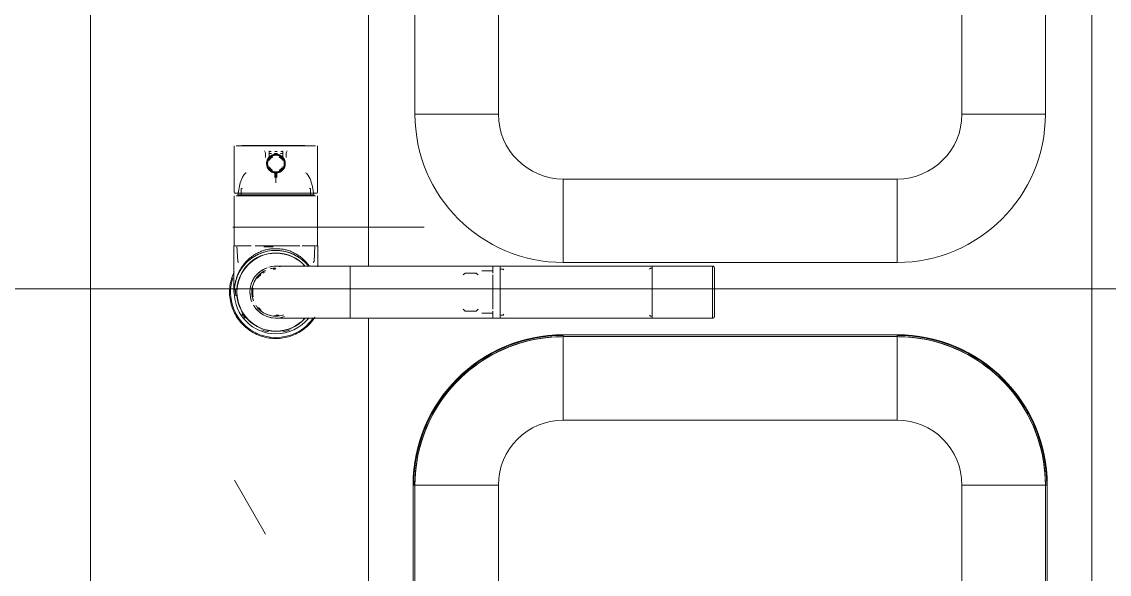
# Model space of a CAD drawing. Header units: millimetres. Extents: x -11245 to 24889, y -43080 to -3800.
# Drawn here: x -7092 to -6505, y -15377 to -15079 of the extents above; entities that cross this region are included whole.
import ezdxf

# ---------------------------------------------------------------- set-up
doc = ezdxf.new("R2010")
doc.units = ezdxf.units.MM
doc.linetypes.add('Projeção', pattern=[3.96875, 2.38125, -1.5875])
for name, color, linetype, lineweight in [('A-ANNO-NOTE', 131, 'Continuous', 9), ('A-GLAZ', 151, 'Continuous', 9), ('G-IMPT', 8, 'Continuous', 9), ('I-FURN', 30, 'Continuous', 9)]:
    doc.layers.add(name, color=color, linetype=linetype, lineweight=lineweight)

# ---------------------------------------------------------------- blocks, each defined once
blk = doc.blocks.new('CRT_JAN_Correr_Vidro e Madeira_4 Folhas - 220x90 cm p 120-4292420-PONTOS HIDRÁULICOS TÉRREO')
at = {"layer": 'A-GLAZ'}
blk.add_line((-1112.19, -100), (1095.81, -100), dxfattribs=at)
blk = doc.blocks.new('CRT_ANO_Id pontos hidráulicos - CRT_ANO_Id pontos hidráulicos-4987357-PONTOS HIDRÁULICOS TÉRREO')
at = {"layer": 'A-ANNO-NOTE'}
blk.add_line((0, 0), (5, 0), dxfattribs=at)
at = {"layer": 'A-ANNO-NOTE', "linetype": 'Projeção'}
blk.add_line((0, 0), (-5, 0), dxfattribs=at)
blk = doc.blocks.new('CRT_ANO_Id pontos hidráulicos - CRT_ANO_Id pontos hidráulicos-4987378-PONTOS HIDRÁULICOS TÉRREO')
at = {"layer": 'A-ANNO-NOTE', "linetype": 'Projeção'}
blk.add_line((0, 0), (-5, 0), dxfattribs=at)

msp = doc.modelspace()

# ---------------------------------------------------------------- hatches: boundary and pattern name
at = {"layer": 'I-FURN'}
h = msp.add_hatch(dxfattribs=at)
h.set_pattern_fill('FP_1', color=256, style=0, pattern_type=2)
h.set_pattern_definition([(0, (0, 0), (812.8, 203.2), [33.528, -576.072, 33.528, -576.072, -3251.2]), (0, (0, 0), (812.8, 203.2), [-1219.2, 33.528, -1185.672, 33.528, -576.072, -1422.4]), (0, (0, 0), (812.8, 203.2), [-3048, 33.528, -372.872, 33.528, -982.472]), (120, (304.8, 101.6), (-582.3764, 602.3054), [33.528, -576.072, 33.528, -576.072, -3251.2]), (120, (304.8, 101.6), (-582.3764, 602.3054), [-1219.2, 33.528, -1185.672, 33.528, -576.072, -1422.4]), (120, (304.8, 101.6), (-582.3764, 602.3054), [-3048, 33.528, -372.872, 33.528, -982.472]), (240, (406.4, 508), (-230.4236, -805.5054), [33.528, -576.072, 33.528, -576.072, -3251.2]), (240, (406.4, 508), (-230.4236, -805.5054), [-1219.2, 33.528, -1185.672, 33.528, -576.072, -1422.4]), (240, (406.4, 508), (-230.4236, -805.5054), [-3048, 33.528, -372.872, 33.528, -982.472])])
h.paths.add_polyline_path([(-5064.62, -16569.65), (-5064.62, -15979.65), (-6464.62, -15979.65), (-6464.62, -14479.65), (-3564.62, -14479.65), (-3564.62, -13779.65), (-7054.62, -13780.35), (-7054.62, -16569.65), (-5087.95, -16569.65)])
h.paths.add_polyline_path([(-6685.78, -15674.65), (-6854.62, -15674.65), (-6867.56, -15672.95), (-6879.62, -15667.95), (-6889.98, -15660.01), (-6897.92, -15649.65), (-6902.92, -15637.59), (-6904.62, -15624.65), (-6904.62, -15238.64), (-6938.73, -15239.18), (-6942.28, -15243.14), (-6956.03, -15246.69), (-6968.76, -15241.59), (-6976.02, -15230.09), (-6977.18, -15217.7), (-6976.42, -15199.65), (-6976.02, -15199.65), (-6976.02, -15172.65), (-6933.22, -15172.65), (-6932.06, -15210.91), (-6931.81, -15211), (-6904.62, -15210.65), (-6904.62, -14834.65), (-6902.92, -14821.71), (-6897.92, -14809.65), (-6889.98, -14799.3), (-6879.62, -14791.35), (-6865.94, -14786.14), (-6854.62, -14784.65), (-6564.62, -14784.65), (-6551.68, -14786.35), (-6539.62, -14791.35), (-6529.26, -14799.3), (-6521.32, -14809.65), (-6516.32, -14821.71), (-6514.62, -14841.91), (-6514.62, -15624.65), (-6516.32, -15637.59), (-6521.32, -15649.65), (-6529.26, -15660.01), (-6539.62, -15667.95), (-6551.68, -15672.95), (-6564.62, -15674.65), (-6595.69, -15674.65)])
h.paths.add_polyline_path([(-6964.47, -15217.16), (-6963.54, -15215.89), (-6964.44, -15217.08)])
h.paths.add_polyline_path([(-6945.42, -15172.19), (-6976.35, -15171.35), (-6977.12, -15170.8), (-6976.02, -15145.85), (-6933.2, -15146.35), (-6933.22, -15171.35), (-6945.19, -15172.19)])
h.paths.add_polyline_path([(-6954.62, -15162.72), (-6953.75, -15161.56), (-6954.62, -15162.26)])
h.paths.add_polyline_path([(-6960.76, -15148.73), (-6960.67, -15147.85), (-6960.9, -15147.85)])
h.paths.add_polyline_path([(-6954.62, -15146.96), (-6954.98, -15145.85), (-6956.03, -15146.02)])
h.paths.add_polyline_path([(-6958.31, -15148.12), (-6957.48, -15147.85), (-6958.27, -15147.85)])
h.paths.add_polyline_path([(-6953.2, -15147.85), (-6952.75, -15147.85), (-6952.97, -15145.85)])
h.paths.add_polyline_path([(-4613.86, -14389.65), (-5445.22, -14389.65), (-5445.22, -13879.65), (-4584.02, -13879.65), (-4584.02, -14389.65), (-4599.02, -14389.65)])

# ---------------------------------------------------------------- linework, layer by layer
at = {"layer": 'G-IMPT'}
for p, q in [((-6879.62, -15128.65), (-6879.62, -14888.65)), ((-6834.62, -14888.65), (-6834.62, -15128.65)), ((-6584.62, -15128.65), (-6584.62, -14888.65)), ((-6539.62, -14888.65), (-6539.62, -15128.65)), ((-6834.62, -15128.65), (-6879.37, -15128.65)), ((-6584.62, -15128.65), (-6539.87, -15128.65)), ((-6977.12, -15145.85), (-6977.12, -15170.78)), ((-6954.62, -15145.85), (-6976.02, -15145.85)), ((-6972.97, -15145.85), (-6972.97, -15145.65)), ((-6972.97, -15145.85), (-6972.97, -15145.65)), ((-6971.49, -15145.85), (-6971.49, -15145.65)), ((-6940.46, -15145.65), (-6971.49, -15145.65)), ((-6958.44, -15148.85), (-6957.25, -15148.85)), ((-6958.33, -15148.44), (-6958.33, -15149.85)), ((-6956.03, -15145.85), (-6952.97, -15145.85)), ((-6955.23, -15148.85), (-6954.01, -15148.85)), ((-6933.22, -15145.85), (-6954.62, -15145.85)), ((-6951.99, -15148.85), (-6950.8, -15148.85)), ((-6950.91, -15149.85), (-6950.91, -15148.44)), ((-6940.46, -15145.65), (-6940.46, -15145.85)), ((-6938.97, -15145.85), (-6938.97, -15145.65)), ((-6938.97, -15145.85), (-6938.97, -15145.65)), ((-6932.12, -15170.78), (-6932.12, -15145.85)), ((-6960.22, -15149.84), (-6960.22, -15152.04)), ((-6959.22, -15154.9), (-6959.22, -15152.97)), ((-6958.33, -15149.85), (-6958.3, -15152.84)), ((-6958.33, -15149.85), (-6957.03, -15149.85)), ((-6955.56, -15149.85), (-6953.68, -15149.85)), ((-6952.21, -15149.85), (-6950.91, -15149.85)), ((-6950.94, -15152.84), (-6950.91, -15149.85)), ((-6950.02, -15154.9), (-6950.02, -15152.97)), ((-6949.02, -15152.04), (-6949.02, -15149.84)), ((-6959.22, -15157.4), (-6959.22, -15155.66)), ((-6957.71, -15159.56), (-6957.02, -15158.57)), ((-6956.95, -15158.42), (-6957.02, -15158.57)), ((-6954.2, -15159.98), (-6952.44, -15159.98)), ((-6950.02, -15157.4), (-6950.02, -15155.66)), ((-6954.9, -15162.81), (-6954.62, -15162.81)), ((-6954.62, -15162.81), (-6954.34, -15162.81)), ((-6799.62, -15163.65), (-6619.62, -15163.65)), ((-6799.62, -15163.65), (-6799.62, -15208.4)), ((-6619.62, -15163.65), (-6619.62, -15208.4)), ((-6977.12, -15172.65), (-6977.12, -15199.65)), ((-6976.35, -15171.35), (-6954.62, -15171.35)), ((-6954.62, -15172.65), (-6976.02, -15172.65)), ((-6974.59, -15171.35), (-6971.38, -15171.35)), ((-6972.62, -15168.65), (-6973.32, -15168.69)), ((-6973.32, -15168.69), (-6973.32, -15172.19)), ((-6967.84, -15172.19), (-6954.62, -15172.19)), ((-6965.31, -15171.35), (-6957.77, -15171.35)), ((-6954.62, -15172.19), (-6959.29, -15172.19)), ((-6954.62, -15171.35), (-6932.89, -15171.35)), ((-6954.62, -15172.19), (-6941.4, -15172.19)), ((-6949.95, -15172.19), (-6954.62, -15172.19)), ((-6933.22, -15172.65), (-6954.62, -15172.65)), ((-6951.47, -15171.35), (-6943.93, -15171.35)), ((-6940.17, -15171.35), (-6934.65, -15171.35)), ((-6935.92, -15168.69), (-6936.6, -15168.65)), ((-6935.92, -15172.19), (-6935.92, -15168.69)), ((-6932.12, -15199.65), (-6932.12, -15172.65)), ((-6977.22, -15199.65), (-6977.22, -15224.65)), ((-6976.16, -15199.65), (-6977.22, -15199.65)), ((-6975.62, -15199.65), (-6975.24, -15208.15)), ((-6962.55, -15199.65), (-6954.62, -15199.65)), ((-6954.62, -15199.65), (-6946.67, -15199.65)), ((-6943.13, -15199.65), (-6941.78, -15199.65)), ((-6934, -15208.15), (-6933.62, -15199.65)), ((-6932.02, -15199.65), (-6933.07, -15199.65)), ((-6932.02, -15211), (-6932.02, -15199.65)), ((-6975.24, -15208.15), (-6974.72, -15208.65)), ((-6970.51, -15208.65), (-6971.08, -15208.65)), ((-6971.08, -15208.65), (-6970.51, -15208.65)), ((-6938.73, -15208.65), (-6938.16, -15208.65)), ((-6938.16, -15208.65), (-6938.73, -15208.65)), ((-6934.52, -15208.65), (-6934, -15208.15)), ((-6837.62, -15210.65), (-6914.62, -15210.65)), ((-6914.62, -15224.65), (-6914.62, -15210.65)), ((-6837.62, -15213.25), (-6843.62, -15213.25)), ((-6833.62, -15210.65), (-6837.62, -15210.65)), ((-6837.62, -15214.39), (-6837.62, -15210.65)), ((-6751.62, -15210.65), (-6833.62, -15210.65)), ((-6833.62, -15210.65), (-6833.62, -15238.65)), ((-6833.62, -15238.65), (-6833.62, -15210.65)), ((-6832.12, -15212.2), (-6833.62, -15212.2)), ((-6831.62, -15212.7), (-6832.12, -15212.2)), ((-6619.62, -15208.65), (-6799.62, -15208.65)), ((-6752.62, -15211.7), (-6753.12, -15212.2)), ((-6751.62, -15211.7), (-6752.62, -15211.7)), ((-6719.12, -15210.65), (-6751.62, -15210.65)), ((-6751.62, -15210.65), (-6751.62, -15224.65)), ((-6751.62, -15238.65), (-6751.62, -15210.65)), ((-6719.12, -15224.61), (-6719.12, -15210.65)), ((-6977.22, -15218.4), (-6977.22, -15224.11)), ((-6964.23, -15216.27), (-6962.97, -15215.01)), ((-6852.62, -15214.4), (-6853.62, -15215.4)), ((-6846.62, -15214.4), (-6852.62, -15214.4)), ((-6845.62, -15215.4), (-6846.62, -15214.4)), ((-6837.62, -15224.65), (-6837.62, -15215.4)), ((-6914.62, -15238.65), (-6914.62, -15224.65)), ((-6837.62, -15224.06), (-6837.62, -15224.65)), ((-6837.62, -15233.91), (-6837.62, -15224.65)), ((-6751.62, -15224.65), (-6751.62, -15238.65)), ((-6719.12, -15224.61), (-6719.12, -15234.51)), ((-6718.12, -15224.73), (-6718.12, -15224.58)), ((-6718.12, -15224.58), (-6718.12, -15224.73)), ((-6962.84, -15234.39), (-6964.11, -15233.17)), ((-6953.67, -15237.37), (-6955.57, -15237.37)), ((-6853.62, -15233.9), (-6852.62, -15234.9)), ((-6852.62, -15234.9), (-6846.62, -15234.9)), ((-6846.62, -15234.9), (-6845.62, -15233.9)), ((-6843.62, -15236.05), (-6837.62, -15236.05)), ((-6837.62, -15238.65), (-6837.62, -15234.91)), ((-6833.62, -15237.1), (-6832.12, -15237.1)), ((-6832.12, -15237.1), (-6831.62, -15236.6)), ((-6753.12, -15237.1), (-6752.62, -15237.6)), ((-6719.12, -15234.57), (-6719.12, -15238.65)), ((-6914.62, -15238.65), (-6837.62, -15238.65)), ((-6837.62, -15238.65), (-6833.62, -15238.65)), ((-6833.62, -15238.65), (-6751.62, -15238.65)), ((-6752.62, -15237.6), (-6751.62, -15237.6)), ((-6751.62, -15238.65), (-6719.12, -15238.65)), ((-6799.62, -15248.65), (-6799.62, -15247.65)), ((-6619.62, -15247.65), (-6799.62, -15247.65)), ((-6799.62, -15248.65), (-6619.62, -15248.65)), ((-6799.62, -15248.65), (-6619.62, -15248.65)), ((-6799.62, -15293.65), (-6799.62, -15248.65)), ((-6619.62, -15247.65), (-6619.62, -15248.65)), ((-6619.62, -15248.65), (-6619.62, -15293.65)), ((-6619.62, -15293.65), (-6799.62, -15293.65)), ((-6879.62, -15328.65), (-6880.62, -15328.65)), ((-6880.62, -15328.65), (-6880.62, -15568.65)), ((-6879.62, -15568.65), (-6879.62, -15328.65)), ((-6879.62, -15568.65), (-6879.62, -15328.65)), ((-6879.62, -15328.65), (-6834.62, -15328.65)), ((-6834.62, -15328.65), (-6834.62, -15568.65)), ((-6584.62, -15568.65), (-6584.62, -15328.65)), ((-6584.62, -15328.65), (-6539.62, -15328.65)), ((-6539.62, -15328.65), (-6539.62, -15568.65)), ((-6539.62, -15328.65), (-6538.62, -15328.65)), ((-6539.62, -15328.65), (-6539.62, -15568.65)), ((-6538.62, -15568.65), (-6538.62, -15328.65))]:
    msp.add_line(p, q, dxfattribs=at)
at = {"layer": 'G-IMPT', "flags": 128}
for points in [[(-6954.56, -15150.35), (-6954.76, -15150.35), (-6954.96, -15150.36), (-6955.16, -15150.38), (-6955.36, -15150.41), (-6955.55, -15150.44), (-6955.75, -15150.48), (-6955.94, -15150.53), (-6956.14, -15150.59), (-6956.33, -15150.65), (-6956.51, -15150.72), (-6956.7, -15150.8), (-6956.88, -15150.89), (-6957.05, -15150.98), (-6957.23, -15151.08), (-6957.39, -15151.19), (-6957.56, -15151.3), (-6957.72, -15151.43), (-6957.87, -15151.55), (-6958.02, -15151.69), (-6958.16, -15151.82), (-6958.3, -15151.97), (-6958.44, -15152.12), (-6958.56, -15152.27), (-6958.68, -15152.43), (-6958.79, -15152.6), (-6958.9, -15152.77), (-6959, -15152.94), (-6959.09, -15153.12), (-6959.18, -15153.3), (-6959.26, -15153.48), (-6959.33, -15153.67), (-6959.39, -15153.86), (-6959.45, -15154.05), (-6959.5, -15154.25), (-6959.54, -15154.44), (-6959.57, -15154.64), (-6959.59, -15154.84), (-6959.61, -15155.04), (-6959.62, -15155.24), (-6959.62, -15155.44), (-6959.61, -15155.64), (-6959.6, -15155.84), (-6959.57, -15156.03), (-6959.54, -15156.23), (-6959.5, -15156.43), (-6959.46, -15156.62), (-6959.4, -15156.82), (-6959.34, -15157.01), (-6959.27, -15157.19), (-6959.19, -15157.38), (-6959.11, -15157.56), (-6959.01, -15157.74), (-6958.92, -15157.91), (-6958.81, -15158.08), (-6958.7, -15158.24), (-6958.58, -15158.41), (-6958.45, -15158.56), (-6958.32, -15158.71), (-6958.18, -15158.86), (-6958.04, -15159), (-6957.89, -15159.13), (-6957.74, -15159.26), (-6957.58, -15159.38), (-6957.42, -15159.5), (-6957.25, -15159.6), (-6957.08, -15159.71), (-6956.9, -15159.8), (-6956.72, -15159.89), (-6956.54, -15159.97), (-6956.35, -15160.04), (-6956.16, -15160.11), (-6955.97, -15160.16), (-6955.78, -15160.22), (-6955.58, -15160.26), (-6955.38, -15160.29), (-6955.19, -15160.32), (-6954.99, -15160.34), (-6954.79, -15160.35), (-6954.74, -15160.35)], [(-6954.68, -15160.35), (-6954.48, -15160.35), (-6954.28, -15160.34), (-6954.08, -15160.32), (-6953.88, -15160.3), (-6953.69, -15160.26), (-6953.49, -15160.22), (-6953.3, -15160.17), (-6953.1, -15160.12), (-6952.91, -15160.05), (-6952.73, -15159.98), (-6952.54, -15159.9), (-6952.36, -15159.81), (-6952.19, -15159.72), (-6952.01, -15159.62), (-6951.85, -15159.51), (-6951.68, -15159.4), (-6951.52, -15159.28), (-6951.37, -15159.15), (-6951.22, -15159.02), (-6951.08, -15158.88), (-6950.94, -15158.73), (-6950.8, -15158.58), (-6950.68, -15158.43), (-6950.56, -15158.27), (-6950.45, -15158.1), (-6950.34, -15157.93), (-6950.24, -15157.76), (-6950.15, -15157.58), (-6950.06, -15157.4), (-6949.98, -15157.22), (-6949.91, -15157.03), (-6949.85, -15156.84), (-6949.79, -15156.65), (-6949.74, -15156.46), (-6949.7, -15156.26), (-6949.67, -15156.06), (-6949.65, -15155.86), (-6949.63, -15155.66), (-6949.62, -15155.46), (-6949.62, -15155.26), (-6949.63, -15155.06), (-6949.64, -15154.87), (-6949.67, -15154.67), (-6949.7, -15154.47), (-6949.74, -15154.27), (-6949.78, -15154.08), (-6949.84, -15153.89), (-6949.9, -15153.7), (-6949.97, -15153.51), (-6950.05, -15153.32), (-6950.13, -15153.14), (-6950.23, -15152.97), (-6950.32, -15152.79), (-6950.43, -15152.62), (-6950.54, -15152.46), (-6950.66, -15152.3), (-6950.79, -15152.14), (-6950.92, -15151.99), (-6951.06, -15151.84), (-6951.2, -15151.7), (-6951.35, -15151.57), (-6951.5, -15151.44), (-6951.66, -15151.32), (-6951.82, -15151.21), (-6951.99, -15151.1), (-6952.16, -15151), (-6952.34, -15150.9), (-6952.52, -15150.81), (-6952.7, -15150.73), (-6952.89, -15150.66), (-6953.08, -15150.59), (-6953.27, -15150.54), (-6953.46, -15150.49), (-6953.66, -15150.44), (-6953.86, -15150.41), (-6954.05, -15150.38), (-6954.25, -15150.36), (-6954.45, -15150.35), (-6954.5, -15150.35)], [(-6975.07, -15172.1), (-6973.84, -15165.66), (-6972.62, -15162.63), (-6971.75, -15161.27), (-6971.22, -15160.66), (-6970.91, -15160.41), (-6970.62, -15160.25)], [(-6954.12, -15160.86), (-6954.62, -15160.86), (-6955.12, -15160.86)], [(-6938.62, -15160.25), (-6938.26, -15160.46), (-6937.92, -15160.76), (-6937.2, -15161.68), (-6936.21, -15163.47), (-6934.85, -15167.77), (-6934.17, -15172.1)], [(-6974.57, -15172.65), (-6974.59, -15172.65), (-6974.61, -15172.65), (-6974.63, -15172.65), (-6974.65, -15172.64), (-6974.67, -15172.64), (-6974.69, -15172.64), (-6974.71, -15172.63), (-6974.73, -15172.63), (-6974.75, -15172.62), (-6974.77, -15172.61), (-6974.78, -15172.6), (-6974.8, -15172.59), (-6974.82, -15172.58), (-6974.84, -15172.57), (-6974.85, -15172.56), (-6974.87, -15172.55), (-6974.89, -15172.54), (-6974.9, -15172.53), (-6974.92, -15172.51), (-6974.93, -15172.5), (-6974.94, -15172.48), (-6974.96, -15172.47), (-6974.97, -15172.45), (-6974.98, -15172.44), (-6974.99, -15172.42), (-6975, -15172.4), (-6975.01, -15172.39), (-6975.02, -15172.37), (-6975.03, -15172.35), (-6975.04, -15172.33), (-6975.04, -15172.31), (-6975.05, -15172.29), (-6975.06, -15172.27), (-6975.06, -15172.26), (-6975.06, -15172.24), (-6975.07, -15172.22), (-6975.07, -15172.2), (-6975.07, -15172.18), (-6975.07, -15172.16), (-6975.07, -15172.14), (-6975.07, -15172.12), (-6975.07, -15172.1)], [(-6973.95, -15172.65), (-6974.13, -15172.65), (-6974.28, -15172.65), (-6974.4, -15172.65), (-6974.49, -15172.65), (-6974.55, -15172.65), (-6974.57, -15172.65)], [(-6974.57, -15172.65), (-6974.56, -15172.65), (-6974.51, -15172.65), (-6974.43, -15172.65), (-6974.32, -15172.65), (-6974.17, -15172.65), (-6974, -15172.65), (-6973.79, -15172.65), (-6973.56, -15172.65), (-6973.29, -15172.65), (-6973, -15172.65), (-6972.67, -15172.65), (-6972.32, -15172.65), (-6971.93, -15172.65), (-6971.52, -15172.65), (-6971.09, -15172.65), (-6970.62, -15172.65), (-6970.13, -15172.65), (-6969.62, -15172.65), (-6969.08, -15172.65), (-6968.52, -15172.65), (-6967.94, -15172.65), (-6967.33, -15172.65), (-6966.71, -15172.65), (-6966.06, -15172.65), (-6965.4, -15172.65), (-6964.72, -15172.65), (-6964.02, -15172.65), (-6963.31, -15172.65), (-6962.59, -15172.65), (-6961.85, -15172.65), (-6961.1, -15172.65), (-6960.34, -15172.65), (-6959.57, -15172.65), (-6958.79, -15172.65), (-6958.01, -15172.65), (-6957.22, -15172.65), (-6956.43, -15172.65), (-6955.63, -15172.65), (-6954.84, -15172.65), (-6954.62, -15172.65)], [(-6954.62, -15172.65), (-6953.82, -15172.65), (-6953.03, -15172.65), (-6952.23, -15172.65), (-6951.44, -15172.65), (-6950.66, -15172.65), (-6949.88, -15172.65), (-6949.11, -15172.65), (-6948.34, -15172.65), (-6947.59, -15172.65), (-6946.85, -15172.65), (-6946.12, -15172.65), (-6945.41, -15172.65), (-6944.71, -15172.65), (-6944.02, -15172.65), (-6943.35, -15172.65), (-6942.7, -15172.65), (-6942.07, -15172.65), (-6941.46, -15172.65), (-6940.87, -15172.65), (-6940.31, -15172.65), (-6939.76, -15172.65), (-6939.24, -15172.65), (-6938.75, -15172.65), (-6938.28, -15172.65), (-6937.83, -15172.65), (-6937.41, -15172.65), (-6937.02, -15172.65), (-6936.66, -15172.65), (-6936.33, -15172.65), (-6936.02, -15172.65), (-6935.75, -15172.65), (-6935.51, -15172.65), (-6935.29, -15172.65), (-6935.11, -15172.65), (-6934.96, -15172.65), (-6934.84, -15172.65), (-6934.75, -15172.65), (-6934.69, -15172.65), (-6934.67, -15172.65)], [(-6934.67, -15172.65), (-6934.68, -15172.65), (-6934.73, -15172.65), (-6934.81, -15172.65), (-6934.92, -15172.65), (-6935.07, -15172.65), (-6935.24, -15172.65)], [(-6934.17, -15172.1), (-6934.17, -15172.12), (-6934.17, -15172.14), (-6934.17, -15172.16), (-6934.17, -15172.18), (-6934.17, -15172.2), (-6934.17, -15172.22), (-6934.18, -15172.24), (-6934.18, -15172.26), (-6934.19, -15172.28), (-6934.19, -15172.3), (-6934.2, -15172.32), (-6934.21, -15172.34), (-6934.21, -15172.36), (-6934.22, -15172.38), (-6934.23, -15172.39), (-6934.24, -15172.41), (-6934.25, -15172.43), (-6934.26, -15172.44), (-6934.28, -15172.46), (-6934.29, -15172.48), (-6934.3, -15172.49), (-6934.32, -15172.5), (-6934.33, -15172.52), (-6934.34, -15172.53), (-6934.36, -15172.54), (-6934.38, -15172.56), (-6934.39, -15172.57), (-6934.41, -15172.58), (-6934.43, -15172.59), (-6934.44, -15172.6), (-6934.46, -15172.61), (-6934.48, -15172.61), (-6934.5, -15172.62), (-6934.52, -15172.63), (-6934.54, -15172.63), (-6934.56, -15172.64), (-6934.58, -15172.64), (-6934.6, -15172.65), (-6934.62, -15172.65), (-6934.64, -15172.65), (-6934.66, -15172.65), (-6934.67, -15172.65)], [(-6977.22, -15199.65), (-6977.22, -15205.9), (-6977.22, -15212.15), (-6977.22, -15218.14)], [(-6968.03, -15199.65), (-6971.92, -15199.65), (-6975.86, -15199.65)], [(-6956.03, -15199.65), (-6958.53, -15199.65), (-6965.88, -15199.65)], [(-6943.34, -15199.65), (-6950.7, -15199.65), (-6953.27, -15199.65)], [(-6933.39, -15199.65), (-6937.31, -15199.65), (-6940.43, -15199.65)], [(-6932.02, -15211), (-6932.02, -15205.9), (-6932.02, -15199.65)], [(-6977.1, -15213.71), (-6977.52, -15214.62), (-6977.9, -15215.54), (-6978.25, -15216.48), (-6978.55, -15217.43), (-6978.82, -15218.39), (-6979.06, -15219.37), (-6979.25, -15220.35), (-6979.4, -15221.34), (-6979.51, -15222.33), (-6979.58, -15223.33), (-6979.62, -15224.33), (-6979.61, -15225.33), (-6979.56, -15226.33), (-6979.48, -15227.32), (-6979.35, -15228.31), (-6979.18, -15229.3), (-6978.98, -15230.28), (-6978.73, -15231.25), (-6978.45, -15232.21), (-6978.13, -15233.15), (-6977.77, -15234.09), (-6977.38, -15235), (-6976.94, -15235.91), (-6976.47, -15236.79), (-6975.97, -15237.65), (-6975.43, -15238.5), (-6974.86, -15239.32), (-6974.26, -15240.12), (-6973.63, -15240.89), (-6972.96, -15241.64), (-6972.27, -15242.36), (-6971.55, -15243.05), (-6970.8, -15243.71), (-6970.02, -15244.34), (-6969.22, -15244.94), (-6968.4, -15245.51), (-6967.55, -15246.04), (-6966.69, -15246.54), (-6965.8, -15247.01), (-6964.9, -15247.44), (-6963.98, -15247.83), (-6963.05, -15248.19), (-6962.1, -15248.51), (-6961.14, -15248.79), (-6960.17, -15249.03), (-6959.19, -15249.23), (-6958.2, -15249.39), (-6957.21, -15249.52), (-6956.21, -15249.6), (-6955.21, -15249.64), (-6954.73, -15249.65)], [(-6914.62, -15210.65), (-6916.22, -15210.65), (-6917.82, -15210.65), (-6919.41, -15210.65), (-6920.99, -15210.65), (-6922.57, -15210.65), (-6924.13, -15210.65), (-6925.67, -15210.65), (-6927.2, -15210.65), (-6928.71, -15210.65), (-6930.2, -15210.65), (-6931.66, -15210.65), (-6933.09, -15210.65), (-6934.5, -15210.65), (-6935.87, -15210.65), (-6937.21, -15210.65), (-6938.51, -15210.65), (-6939.77, -15210.65), (-6941, -15210.65), (-6942.18, -15210.65), (-6943.31, -15210.65), (-6944.41, -15210.65), (-6945.45, -15210.65), (-6946.44, -15210.65), (-6947.39, -15210.65), (-6948.28, -15210.65), (-6949.12, -15210.65), (-6949.9, -15210.65), (-6950.62, -15210.65), (-6951.29, -15210.65), (-6951.9, -15210.65), (-6952.45, -15210.65), (-6952.94, -15210.65), (-6953.37, -15210.65), (-6953.73, -15210.65), (-6954.04, -15210.65), (-6954.28, -15210.65), (-6954.46, -15210.65), (-6954.57, -15210.65), (-6954.62, -15210.65), (-6954.62, -15210.65)], [(-6719.12, -15210.65), (-6719.08, -15210.65), (-6719.04, -15210.65), (-6719, -15210.66), (-6718.96, -15210.66), (-6718.92, -15210.67), (-6718.88, -15210.68), (-6718.84, -15210.69), (-6718.81, -15210.7), (-6718.77, -15210.71), (-6718.73, -15210.73), (-6718.69, -15210.75), (-6718.66, -15210.76), (-6718.62, -15210.78), (-6718.59, -15210.8), (-6718.56, -15210.83), (-6718.52, -15210.85), (-6718.49, -15210.87), (-6718.46, -15210.9), (-6718.43, -15210.93), (-6718.4, -15210.95), (-6718.38, -15210.98), (-6718.35, -15211.01), (-6718.32, -15211.04), (-6718.3, -15211.08), (-6718.28, -15211.11), (-6718.26, -15211.14), (-6718.24, -15211.18), (-6718.22, -15211.22), (-6718.2, -15211.25), (-6718.19, -15211.29), (-6718.17, -15211.33), (-6718.16, -15211.36), (-6718.15, -15211.4), (-6718.14, -15211.44), (-6718.13, -15211.48), (-6718.13, -15211.52), (-6718.12, -15211.56), (-6718.12, -15211.6), (-6718.12, -15211.64), (-6718.12, -15211.65)], [(-6718.12, -15224.58), (-6718.12, -15224.06), (-6718.12, -15223.54), (-6718.12, -15223.02), (-6718.12, -15222.51), (-6718.12, -15221.99), (-6718.12, -15221.49), (-6718.12, -15220.99), (-6718.12, -15220.49), (-6718.12, -15220), (-6718.12, -15219.52), (-6718.12, -15219.05), (-6718.12, -15218.58), (-6718.12, -15218.13), (-6718.12, -15217.68), (-6718.12, -15217.25), (-6718.12, -15216.83), (-6718.12, -15216.42), (-6718.12, -15216.02), (-6718.12, -15215.64), (-6718.12, -15215.27), (-6718.12, -15214.92), (-6718.12, -15214.58), (-6718.12, -15214.26), (-6718.12, -15213.96), (-6718.12, -15213.67), (-6718.12, -15213.4), (-6718.12, -15213.15), (-6718.12, -15212.92), (-6718.12, -15212.7), (-6718.12, -15212.51), (-6718.12, -15212.33), (-6718.12, -15212.18), (-6718.12, -15212.04), (-6718.12, -15211.92), (-6718.12, -15211.83), (-6718.12, -15211.75), (-6718.12, -15211.7), (-6718.12, -15211.66), (-6718.12, -15211.65)], [(-6718.12, -15211.65), (-6718.12, -15211.66), (-6718.12, -15211.69), (-6718.12, -15211.74), (-6718.12, -15211.82), (-6718.12, -15211.91), (-6718.12, -15212.02), (-6718.12, -15212.16), (-6718.12, -15212.31), (-6718.12, -15212.48), (-6718.12, -15212.68), (-6718.12, -15212.89), (-6718.12, -15213.12), (-6718.12, -15213.37), (-6718.12, -15213.64), (-6718.12, -15213.92), (-6718.12, -15214.22), (-6718.12, -15214.54), (-6718.12, -15214.88), (-6718.12, -15215.23), (-6718.12, -15215.59), (-6718.12, -15215.97), (-6718.12, -15216.37), (-6718.12, -15216.78), (-6718.12, -15217.2), (-6718.12, -15217.63), (-6718.12, -15218.07), (-6718.12, -15218.52), (-6718.12, -15218.99), (-6718.12, -15219.46), (-6718.12, -15219.94), (-6718.12, -15220.43), (-6718.12, -15220.92), (-6718.12, -15221.42), (-6718.12, -15221.93), (-6718.12, -15222.44), (-6718.12, -15222.96), (-6718.12, -15223.47), (-6718.12, -15223.99), (-6718.12, -15224.51), (-6718.12, -15224.73)], [(-6718.12, -15237.65), (-6718.12, -15237.64), (-6718.12, -15237.61), (-6718.12, -15237.56), (-6718.12, -15237.48), (-6718.12, -15237.39), (-6718.12, -15237.28), (-6718.12, -15237.14), (-6718.12, -15236.99), (-6718.12, -15236.82), (-6718.12, -15236.62), (-6718.12, -15236.41), (-6718.12, -15236.18), (-6718.12, -15235.93), (-6718.12, -15235.67), (-6718.12, -15235.38), (-6718.12, -15235.08), (-6718.12, -15234.76), (-6718.12, -15234.42), (-6718.12, -15234.07), (-6718.12, -15233.71), (-6718.12, -15233.33), (-6718.12, -15232.93), (-6718.12, -15232.53), (-6718.12, -15232.11), (-6718.12, -15231.67), (-6718.12, -15231.23), (-6718.12, -15230.78), (-6718.12, -15230.31), (-6718.12, -15229.84), (-6718.12, -15229.36), (-6718.12, -15228.87), (-6718.12, -15228.38), (-6718.12, -15227.88), (-6718.12, -15227.37), (-6718.12, -15226.86), (-6718.12, -15226.35), (-6718.12, -15225.83), (-6718.12, -15225.31), (-6718.12, -15224.79), (-6718.12, -15224.58)], [(-6718.12, -15224.73), (-6718.12, -15225.25), (-6718.12, -15225.76), (-6718.12, -15226.28), (-6718.12, -15226.8), (-6718.12, -15227.31), (-6718.12, -15227.81), (-6718.12, -15228.32), (-6718.12, -15228.81), (-6718.12, -15229.3), (-6718.12, -15229.78), (-6718.12, -15230.26), (-6718.12, -15230.72), (-6718.12, -15231.18), (-6718.12, -15231.62), (-6718.12, -15232.05), (-6718.12, -15232.47), (-6718.12, -15232.88), (-6718.12, -15233.28), (-6718.12, -15233.66), (-6718.12, -15234.03), (-6718.12, -15234.38), (-6718.12, -15234.72), (-6718.12, -15235.04), (-6718.12, -15235.34), (-6718.12, -15235.63), (-6718.12, -15235.9), (-6718.12, -15236.15), (-6718.12, -15236.38), (-6718.12, -15236.6), (-6718.12, -15236.79), (-6718.12, -15236.97), (-6718.12, -15237.13), (-6718.12, -15237.26), (-6718.12, -15237.38), (-6718.12, -15237.47), (-6718.12, -15237.55), (-6718.12, -15237.6), (-6718.12, -15237.64), (-6718.12, -15237.65)], [(-6954.67, -15249.65), (-6953.67, -15249.63), (-6952.68, -15249.58), (-6951.68, -15249.48), (-6950.69, -15249.34), (-6949.71, -15249.16), (-6948.73, -15248.95), (-6947.76, -15248.69), (-6946.81, -15248.4), (-6945.86, -15248.07), (-6944.93, -15247.7), (-6944.02, -15247.29), (-6943.12, -15246.85), (-6942.25, -15246.37), (-6941.39, -15245.86), (-6940.55, -15245.31), (-6939.73, -15244.74), (-6938.94, -15244.12), (-6938.18, -15243.48), (-6937.44, -15242.81), (-6936.72, -15242.11), (-6936.04, -15241.38), (-6935.39, -15240.62), (-6934.76, -15239.84), (-6934.17, -15239.03), (-6933.61, -15238.2)], [(-6954.62, -15238.65), (-6954.59, -15238.65), (-6954.49, -15238.65), (-6954.33, -15238.65), (-6954.11, -15238.65), (-6953.82, -15238.65), (-6953.47, -15238.65), (-6953.06, -15238.65), (-6952.59, -15238.65), (-6952.06, -15238.65), (-6951.46, -15238.65), (-6950.81, -15238.65), (-6950.1, -15238.65), (-6949.33, -15238.65), (-6948.51, -15238.65), (-6947.63, -15238.65), (-6946.7, -15238.65), (-6945.72, -15238.65), (-6944.69, -15238.65), (-6943.61, -15238.65), (-6942.49, -15238.65), (-6941.32, -15238.65), (-6940.11, -15238.65), (-6938.85, -15238.65), (-6937.56, -15238.65), (-6936.23, -15238.65), (-6934.87, -15238.65), (-6933.47, -15238.65), (-6932.05, -15238.65), (-6930.59, -15238.65), (-6929.11, -15238.65), (-6927.61, -15238.65), (-6926.09, -15238.65), (-6924.55, -15238.65), (-6922.99, -15238.65), (-6921.42, -15238.65), (-6919.84, -15238.65), (-6918.25, -15238.65), (-6916.65, -15238.65), (-6915.05, -15238.65), (-6914.62, -15238.65)], [(-6718.12, -15237.65), (-6718.12, -15237.69), (-6718.12, -15237.73), (-6718.13, -15237.77), (-6718.13, -15237.81), (-6718.14, -15237.85), (-6718.15, -15237.89), (-6718.16, -15237.93), (-6718.17, -15237.97), (-6718.18, -15238), (-6718.2, -15238.04), (-6718.22, -15238.08), (-6718.23, -15238.11), (-6718.25, -15238.15), (-6718.27, -15238.18), (-6718.29, -15238.22), (-6718.32, -15238.25), (-6718.34, -15238.28), (-6718.37, -15238.31), (-6718.4, -15238.34), (-6718.42, -15238.37), (-6718.45, -15238.4), (-6718.48, -15238.42), (-6718.51, -15238.45), (-6718.55, -15238.47), (-6718.58, -15238.49), (-6718.61, -15238.51), (-6718.65, -15238.53), (-6718.68, -15238.55), (-6718.72, -15238.57), (-6718.76, -15238.58), (-6718.8, -15238.6), (-6718.83, -15238.61), (-6718.87, -15238.62), (-6718.91, -15238.63), (-6718.95, -15238.64), (-6718.99, -15238.64), (-6719.03, -15238.65), (-6719.07, -15238.65), (-6719.11, -15238.65), (-6719.12, -15238.65)], [(-6879.62, -15328.65), (-6879.56, -15325.45), (-6879.36, -15322.26), (-6879.04, -15319.07), (-6878.6, -15315.91), (-6878.03, -15312.76), (-6877.33, -15309.63), (-6876.5, -15306.54), (-6875.56, -15303.49), (-6874.49, -15300.47), (-6873.3, -15297.5), (-6872, -15294.58), (-6870.58, -15291.71), (-6869.05, -15288.9), (-6867.4, -15286.16), (-6865.65, -15283.48), (-6863.79, -15280.88), (-6861.83, -15278.35), (-6859.76, -15275.9), (-6857.61, -15273.54), (-6855.36, -15271.26), (-6853.02, -15269.08), (-6850.59, -15266.99), (-6848.09, -15265), (-6845.5, -15263.12), (-6842.84, -15261.33), (-6840.12, -15259.66), (-6837.33, -15258.09), (-6834.47, -15256.64), (-6831.57, -15255.31), (-6828.61, -15254.09), (-6825.6, -15252.99), (-6822.56, -15252.01), (-6819.47, -15251.15), (-6816.36, -15250.42), (-6813.22, -15249.81), (-6810.05, -15249.33), (-6806.87, -15248.98), (-6803.68, -15248.75), (-6800.48, -15248.66), (-6799.62, -15248.65)], [(-6799.62, -15248.65), (-6802.82, -15248.71), (-6806.01, -15248.91), (-6809.2, -15249.23), (-6812.37, -15249.67), (-6815.51, -15250.25), (-6818.64, -15250.94), (-6821.73, -15251.77), (-6824.79, -15252.71), (-6827.8, -15253.78), (-6830.77, -15254.97), (-6833.7, -15256.27), (-6836.56, -15257.69), (-6839.37, -15259.23), (-6842.11, -15260.87), (-6844.79, -15262.62), (-6847.4, -15264.48), (-6849.92, -15266.44), (-6852.37, -15268.51), (-6854.73, -15270.66), (-6857.01, -15272.91), (-6859.19, -15275.25), (-6861.28, -15277.68), (-6863.27, -15280.19), (-6865.16, -15282.77), (-6866.94, -15285.43), (-6868.61, -15288.15), (-6870.18, -15290.94), (-6871.63, -15293.8), (-6872.96, -15296.7), (-6874.18, -15299.66), (-6875.28, -15302.67), (-6876.26, -15305.71), (-6877.12, -15308.8), (-6877.85, -15311.91), (-6878.46, -15315.05), (-6878.94, -15318.22), (-6879.29, -15321.4), (-6879.52, -15324.59), (-6879.62, -15327.79), (-6879.62, -15328.65)], [(-6619.62, -15248.65), (-6616.42, -15248.71), (-6613.23, -15248.91), (-6610.04, -15249.23), (-6606.87, -15249.67), (-6603.73, -15250.25), (-6600.6, -15250.94), (-6597.51, -15251.77), (-6594.45, -15252.71), (-6591.44, -15253.78), (-6588.47, -15254.97), (-6585.54, -15256.27), (-6582.68, -15257.69), (-6579.87, -15259.23), (-6577.13, -15260.87), (-6574.45, -15262.62), (-6571.84, -15264.48), (-6569.32, -15266.44), (-6566.87, -15268.51), (-6564.51, -15270.66), (-6562.23, -15272.91), (-6560.05, -15275.25), (-6557.96, -15277.68), (-6555.97, -15280.19), (-6554.08, -15282.77), (-6552.3, -15285.43), (-6550.63, -15288.15), (-6549.06, -15290.94), (-6547.61, -15293.8), (-6546.28, -15296.7), (-6545.06, -15299.66), (-6543.96, -15302.67), (-6542.98, -15305.71), (-6542.12, -15308.8), (-6541.39, -15311.91), (-6540.78, -15315.05), (-6540.3, -15318.22), (-6539.95, -15321.4), (-6539.72, -15324.59), (-6539.62, -15327.79), (-6539.62, -15328.65)], [(-6539.62, -15328.65), (-6539.68, -15325.45), (-6539.88, -15322.26), (-6540.2, -15319.07), (-6540.64, -15315.91), (-6541.21, -15312.76), (-6541.91, -15309.63), (-6542.74, -15306.54), (-6543.68, -15303.49), (-6544.75, -15300.47), (-6545.94, -15297.5), (-6547.24, -15294.58), (-6548.66, -15291.71), (-6550.19, -15288.9), (-6551.84, -15286.16), (-6553.59, -15283.48), (-6555.45, -15280.88), (-6557.41, -15278.35), (-6559.48, -15275.9), (-6561.63, -15273.54), (-6563.88, -15271.26), (-6566.22, -15269.08), (-6568.65, -15266.99), (-6571.15, -15265), (-6573.74, -15263.12), (-6576.4, -15261.33), (-6579.12, -15259.66), (-6581.91, -15258.09), (-6584.77, -15256.64), (-6587.67, -15255.31), (-6590.63, -15254.09), (-6593.64, -15252.99), (-6596.68, -15252.01), (-6599.77, -15251.15), (-6602.88, -15250.42), (-6606.02, -15249.81), (-6609.19, -15249.33), (-6612.37, -15248.98), (-6615.56, -15248.75), (-6618.76, -15248.66), (-6619.62, -15248.65)]]:
    msp.add_lwpolyline(points, dxfattribs=at)
at = {"layer": 'G-IMPT'}
for centre, radius, start, end in [((-6799.62, -15128.65), 80, 180, 270), ((-6799.62, -15128.65), 35, 180, 270), ((-6619.62, -15128.65), 80, 270, 0), ((-6619.62, -15128.65), 35, 270, 0), ((-6954.62, -15155.35), 5.05, 0, 180), ((-6954.62, -15155.35), 5, 89.31537, 268.63075), ((-6954.62, -15155.35), 5, 90, 180), ((-6954.62, -15155.35), 4.7, 0, 180), ((-6954.62, -15155.35), 4.5, 88.63075, 268.63075), ((-6954.62, -15155.35), 4.5, 268.63075, 88.63075), ((-6954.62, -15155.35), 5, 270, 89.31537), ((-6954.62, -15155.35), 5, 0, 90), ((-6954.62, -15155.35), 5.05, 180, 0), ((-6954.62, -15155.35), 5, 180, 192.85714), ((-6954.62, -15155.35), 4.7, 180, 252.30862), ((-6954.62, -15155.35), 5, 257.14286, 270), ((-6954.62, -15155.35), 4.7, 260, 0), ((-6954.62, -15155.35), 5, 270, 282.85714), ((-6954.62, -15155.35), 5, 347.14286, 0), ((-6954.62, -15224.65), 22.5, 90, 270), ((-6954.62, -15224.65), 22.5, 38.91231, 90), ((-6954.62, -15224.65), 21.15, 90, 270), ((-6954.62, -15224.65), 21, 90, 270), ((-6954.62, -15224.65), 21.15, 41.51792, 90), ((-6954.62, -15224.65), 21, 41.82811, 90), ((-6954.62, -15224.65), 14, 109.88084, 180), ((-6954.62, -15224.65), 14, 109.88084, 201.65644), ((-6954.62, -15224.65), 12.95, 115.71429, 180), ((-6954.62, -15224.65), 13, 116.7594, 142.79206), ((-6954.62, -15224.65), 12.45, 117.61019, 124.82498), ((-6954.62, -15224.65), 14, 79.98485, 105.96895), ((-6954.62, -15224.65), 14, 90, 105.96895), ((-6954.62, -15224.65), 12.95, 90, 102.85714), ((-6954.62, -15224.65), 13, 90, 96.8847), ((-6954.62, -15224.65), 12.95, 95.5916, 96.91128), ((-6954.62, -15224.65), 12.5, 90.93214, 97.111), ((-6954.62, -15224.65), 12.5, 90.72166, 96.57864), ((-6954.62, -15224.65), 12.45, 91.0297, 96.59981), ((-6954.62, -15224.65), 14, 79.98485, 90), ((-6954.62, -15224.65), 24.5, 161.74989, 269.74989), ((-6954.62, -15224.65), 12.95, 131.01357, 143.2416), ((-6954.62, -15224.65), 12.45, 130.25441, 143.21202), ((-6954.62, -15224.65), 12.5, 135.51567, 141.4829), ((-6954.62, -15224.65), 21.75, 174.65346, 180), ((-6954.62, -15224.65), 21.75, 180, 185.35246), ((-6954.62, -15224.65), 14, 180, 201.65644), ((-6954.62, -15224.65), 13, 168.19987, 180), ((-6954.62, -15224.65), 13, 180, 191.71048), ((-6954.62, -15224.65), 12.95, 170.77755, 180), ((-6954.62, -15224.65), 12.95, 180, 200.86343), ((-6954.62, -15224.65), 12.95, 180, 183.35976), ((-6954.62, -15224.65), 12.5, 177.24282, 180.34378), ((-6954.62, -15224.65), 12.45, 170, 191.41014), ((-6954.62, -15224.65), 21.75, 212.44082, 220), ((-6954.62, -15224.65), 14, 210.43122, 289.20027), ((-6954.62, -15224.65), 14, 210.43122, 270), ((-6954.62, -15224.65), 12.95, 218.57143, 231.42857), ((-6954.62, -15224.65), 13, 221.22318, 231.70216), ((-6954.62, -15224.65), 12.95, 221.38234, 230.93558), ((-6954.62, -15224.65), 12.5, 222.9054, 225.17189), ((-6954.62, -15224.65), 12.45, 223.25853, 230), ((-6954.62, -15224.65), 12.95, 244.28571, 270), ((-6954.62, -15224.65), 12.95, 270, 289.15978), ((-6954.62, -15224.65), 13, 263.53726, 278.64679), ((-6954.62, -15224.65), 12.95, 264.02986, 277.90462), ((-6954.62, -15224.65), 24.5, 269.74989, 324.7942), ((-6954.62, -15224.65), 14, 270, 289.20027), ((-6954.62, -15224.65), 21, 270, 318.17189), ((-6954.62, -15224.65), 21.15, 270, 318.48208), ((-6954.62, -15224.65), 22.5, 270, 321.08769), ((-6954.62, -15224.65), 21.75, 249.40729, 260), ((-6954.62, -15224.65), 21.75, 280, 290.60711), ((-6799.62, -15328.65), 81, 90, 180), ((-6799.62, -15328.65), 80.7, 90, 180), ((-6799.62, -15328.65), 80, 90, 180), ((-6799.62, -15328.65), 80, 90, 180), ((-6619.62, -15328.65), 81, 360, 90), ((-6619.62, -15328.65), 80.7, 0, 90), ((-6619.62, -15328.65), 80, 0, 90), ((-6619.62, -15328.65), 80, 0, 90), ((-6799.62, -15328.65), 35, 90, 180), ((-6619.62, -15328.65), 35, 0, 90)]:
    msp.add_arc(centre, radius, start, end, dxfattribs=at)
for centre, major_axis, ratio, start_param, end_param in [((-6955.12, -15162.85), (0, 2), 0.026221, 0.073417, 1.549522), ((-6954.62, -15218), (114.55, 0), 0.5, 1.566381, 1.575212), ((-6954.12, -15162.85), (0, 2), 0.026221, 4.733663, 6.209768)]:
    msp.add_ellipse(centre, major_axis=major_axis, ratio=ratio, start_param=start_param, end_param=end_param, dxfattribs=at)
for points in [[(-6972.97, -15145.65), (-6972.97, -15145.65), (-6972.38, -15145.65), (-6971.49, -15145.65)], [(-6971.49, -15145.65), (-6972.38, -15145.65), (-6972.97, -15145.65), (-6972.97, -15145.65)], [(-6960.78, -15148.43), (-6960.42, -15148.81), (-6960.23, -15149.37), (-6960.22, -15149.84)], [(-6949.02, -15149.84), (-6949.01, -15149.37), (-6948.82, -15148.81), (-6948.46, -15148.43)], [(-6938.97, -15145.65), (-6938.97, -15145.65), (-6939.56, -15145.65), (-6940.46, -15145.65)], [(-6940.46, -15145.65), (-6939.56, -15145.65), (-6938.97, -15145.65), (-6938.97, -15145.65)], [(-6958.22, -15153.62), (-6958.09, -15153.35), (-6957.77, -15152.84), (-6957.13, -15152.2), (-6956.62, -15151.88), (-6956.36, -15151.75)], [(-6952.88, -15151.75), (-6952.61, -15151.88), (-6952.1, -15152.2), (-6951.47, -15152.84), (-6951.15, -15153.35), (-6951.02, -15153.62)], [(-6958.22, -15157.09), (-6958.09, -15157.36), (-6957.77, -15157.87), (-6957.13, -15158.5), (-6956.62, -15158.83), (-6956.36, -15158.95)], [(-6957.02, -15158.57), (-6957.11, -15158.85), (-6957.19, -15159.13), (-6957.26, -15159.38)], [(-6955.13, -15160.72), (-6955.13, -15160.76), (-6955.12, -15160.82), (-6955.12, -15160.85), (-6955.12, -15160.86)], [(-6954.12, -15160.86), (-6954.12, -15160.85), (-6954.12, -15160.82), (-6954.11, -15160.76), (-6954.11, -15160.72)], [(-6952.88, -15158.95), (-6952.61, -15158.82), (-6952.1, -15158.5), (-6951.47, -15157.87), (-6951.15, -15157.36), (-6951.02, -15157.09)], [(-6952.29, -15158.42), (-6952.27, -15158.47), (-6952.25, -15158.52), (-6952.22, -15158.57)], [(-6951.98, -15159.38), (-6952.05, -15159.13), (-6952.13, -15158.85), (-6952.22, -15158.57)], [(-6977.12, -15170.8), (-6977.11, -15171.17), (-6976.86, -15171.35), (-6976.35, -15171.35)], [(-6958.83, -15172.19), (-6957.41, -15172.19), (-6955.99, -15172.19), (-6954.62, -15172.19)], [(-6954.62, -15172.1), (-6955.83, -15172.1), (-6957.1, -15172.1), (-6958.39, -15172.1)], [(-6949.69, -15172.1), (-6951.38, -15172.1), (-6953.05, -15172.1), (-6954.62, -15172.1)], [(-6932.89, -15171.35), (-6932.38, -15171.35), (-6932.13, -15171.17), (-6932.12, -15170.8)], [(-6954.62, -15211.7), (-6955.53, -15211.7), (-6956.44, -15211.8), (-6957.33, -15211.99)], [(-6956.04, -15212.23), (-6955.63, -15212.19), (-6955.22, -15212.16), (-6954.81, -15212.15)], [(-6964.31, -15216.76), (-6963.83, -15216.17), (-6963.3, -15215.62), (-6962.72, -15215.13)], [(-6967.03, -15226.15), (-6967.09, -15225.65), (-6967.12, -15225.15), (-6967.12, -15224.65)], [(-6950.39, -15236.89), (-6951.75, -15237.36), (-6953.18, -15237.6), (-6954.62, -15237.6)], [(-6954.62, -15237.15), (-6954.12, -15237.15), (-6953.62, -15237.12), (-6953.12, -15237.06)]]:
    msp.add_open_spline(points, degree=3, dxfattribs=at)
for points, knots in [([(-6954.62, -15150.3), (-6955, -15150.3), (-6955.76, -15150.39), (-6956.83, -15150.76), (-6957.64, -15151.27), (-6958.2, -15151.77), (-6958.7, -15152.33), (-6959.21, -15153.14), (-6959.58, -15154.21), (-6959.67, -15154.97), (-6959.67, -15155.35)], [0, 0, 0, 0, 0.142857, 0.285714, 0.428571, 0.5, 0.571429, 0.714286, 0.857143, 1, 1, 1, 1]), ([(-6958.22, -15153.62), (-6957.96, -15153.08), (-6957.39, -15152.36), (-6956.63, -15151.88), (-6956.36, -15151.75)], [0.2857143, 0.2857143, 0.2857143, 0.2857143, 0.5714286, 0.7142857, 0.7142857, 0.7142857, 0.7142857]), ([(-6949.57, -15155.35), (-6949.57, -15154.97), (-6949.66, -15154.21), (-6950.03, -15153.14), (-6950.54, -15152.34), (-6951.04, -15151.77), (-6951.6, -15151.27), (-6952.41, -15150.77), (-6953.48, -15150.39), (-6954.24, -15150.3), (-6954.62, -15150.3)], [0, 0, 0, 0, 0.142857, 0.285714, 0.428571, 0.5, 0.571429, 0.714286, 0.857143, 1, 1, 1, 1]), ([(-6952.88, -15151.75), (-6952.35, -15152.01), (-6951.63, -15152.58), (-6951.15, -15153.35), (-6951.02, -15153.62)], [0.2857143, 0.2857143, 0.2857143, 0.2857143, 0.5714286, 0.7142857, 0.7142857, 0.7142857, 0.7142857]), ([(-6954.62, -15160.4), (-6955.39, -15160.4), (-6956.89, -15160.05), (-6958.55, -15158.73), (-6959.48, -15157.05), (-6959.67, -15155.93), (-6959.67, -15155.35)], [0, 0, 0, 0, 0.285714, 0.571429, 0.785714, 1, 1, 1, 1]), ([(-6958.22, -15157.09), (-6957.96, -15157.62), (-6957.39, -15158.34), (-6956.63, -15158.82), (-6956.36, -15158.95)], [0.2857143, 0.2857143, 0.2857143, 0.2857143, 0.5714286, 0.7142857, 0.7142857, 0.7142857, 0.7142857]), ([(-6949.57, -15155.35), (-6949.57, -15156.12), (-6949.92, -15157.62), (-6951.24, -15159.28), (-6952.92, -15160.21), (-6954.04, -15160.4), (-6954.62, -15160.4)], [0, 0, 0, 0, 0.285714, 0.571429, 0.785714, 1, 1, 1, 1]), ([(-6954.62, -15160.34), (-6954.62, -15160.44), (-6954.62, -15160.66), (-6954.62, -15161.02), (-6954.62, -15161.34), (-6954.62, -15161.67), (-6954.62, -15162.13), (-6954.62, -15162.95), (-6954.62, -15164.18), (-6954.62, -15165.21), (-6954.62, -15165.73)], [0.015214, 0.015214, 0.015214, 0.015214, 0.0625, 0.09375, 0.125, 0.15625, 0.1875, 0.25, 0.375, 0.5, 0.5, 0.5, 0.5]), ([(-6952.88, -15158.95), (-6952.35, -15158.7), (-6951.63, -15158.12), (-6951.15, -15157.36), (-6951.02, -15157.09)], [0.2857143, 0.2857143, 0.2857143, 0.2857143, 0.5714286, 0.7142857, 0.7142857, 0.7142857, 0.7142857]), ([(-6952.22, -15158.57), (-6952.17, -15158.65), (-6952.06, -15158.8), (-6951.91, -15159.01), (-6951.78, -15159.2), (-6951.7, -15159.31), (-6951.67, -15159.35)], [0, 0, 0, 0, 0.1, 0.2, 0.3, 0.375, 0.375, 0.375, 0.375]), ([(-6964.57, -15172.1), (-6966.17, -15172.1), (-6968.35, -15172.1), (-6970.74, -15172.1), (-6972.3, -15172.1), (-6973.53, -15172.1), (-6974.39, -15172.1), (-6974.94, -15172.1), (-6975.14, -15172.1), (-6974.94, -15172.1), (-6974.39, -15172.1), (-6973.53, -15172.1), (-6972.71, -15172.1), (-6972.24, -15172.1)], [-0.8333333, -0.8333333, -0.8333333, -0.8333333, -0.75, -0.7083333, -0.6666667, -0.625, -0.5833333, -0.5416667, -0.5, -0.4583333, -0.4166667, -0.375, -0.3333333, -0.3333333, -0.3333333, -0.3333333]), ([(-6954.62, -15172.19), (-6955.71, -15172.19), (-6957.96, -15172.19), (-6962.55, -15172.19), (-6966.52, -15172.19), (-6969.84, -15172.19), (-6971.82, -15172.19), (-6973.27, -15172.19), (-6974.24, -15172.19), (-6974.53, -15172.19), (-6973.82, -15172.19), (-6972.55, -15172.19), (-6971.07, -15172.19), (-6969.77, -15172.19), (-6968.69, -15172.19), (-6968.05, -15172.19), (-6967.95, -15172.19)], [0, 0, 0, 0, 0.0555556, 0.1111111, 0.2222222, 0.2777778, 0.3333333, 0.3888889, 0.4444444, 0.5138889, 0.5833333, 0.6527778, 0.6875, 0.7222222, 0.7569444, 0.7638137, 0.7638137, 0.7638137, 0.7638137]), ([(-6961.93, -15172.1), (-6961.98, -15172.1), (-6962.81, -15172.1), (-6963.62, -15172.1), (-6964.36, -15172.1)], [-0.87779807, -0.87779807, -0.87779807, -0.87779807, -0.875, -0.8370641, -0.8370641, -0.8370641, -0.8370641]), ([(-6954.62, -15172.19), (-6953.53, -15172.19), (-6952.11, -15172.19), (-6950.67, -15172.19), (-6950.37, -15172.19)], [0, 0, 0, 0, 0.05555556, 0.07011826, 0.07011826, 0.07011826, 0.07011826]), ([(-6941.3, -15172.19), (-6940.66, -15172.19), (-6939.24, -15172.19), (-6937.42, -15172.19), (-6935.97, -15172.19), (-6935, -15172.19), (-6934.71, -15172.19), (-6935.42, -15172.19), (-6936.69, -15172.19), (-6938.17, -15172.19), (-6939.47, -15172.19), (-6940.94, -15172.19), (-6943.18, -15172.19), (-6946.15, -15172.19), (-6950.4, -15172.19), (-6953.25, -15172.19), (-6954.62, -15172.19)], [0.2359421, 0.2359421, 0.2359421, 0.2359421, 0.2777778, 0.3333333, 0.3888889, 0.4444444, 0.5138889, 0.5833333, 0.6527778, 0.6875, 0.7222222, 0.7569444, 0.7916667, 0.8611111, 0.9305556, 1, 1, 1, 1]), ([(-6944.88, -15172.1), (-6945.62, -15172.1), (-6946.43, -15172.1), (-6947.26, -15172.1), (-6947.31, -15172.1)], [-0.1629359, -0.1629359, -0.1629359, -0.1629359, -0.125, -0.12220193, -0.12220193, -0.12220193, -0.12220193]), ([(-6937, -15172.1), (-6936.53, -15172.1), (-6935.71, -15172.1), (-6934.85, -15172.1), (-6934.3, -15172.1), (-6934.1, -15172.1), (-6934.3, -15172.1), (-6934.85, -15172.1), (-6935.71, -15172.1), (-6936.94, -15172.1), (-6938.5, -15172.1), (-6940.89, -15172.1), (-6943.07, -15172.1), (-6944.67, -15172.1)], [-0.6666667, -0.6666667, -0.6666667, -0.6666667, -0.625, -0.5833333, -0.5416667, -0.5, -0.4583333, -0.4166667, -0.375, -0.3333333, -0.2916667, -0.25, -0.1666667, -0.1666667, -0.1666667, -0.1666667]), ([(-6975.94, -15217.13), (-6975.6, -15215.97), (-6974.95, -15214.29), (-6973.77, -15212.19), (-6972.74, -15210.68), (-6971.59, -15209.19), (-6970.3, -15207.73), (-6969.1, -15206.6), (-6968.05, -15205.76), (-6967.22, -15205.17), (-6966.35, -15204.62), (-6965.14, -15203.89), (-6963.53, -15203.04), (-6961.81, -15202.34), (-6960.37, -15201.9), (-6958.9, -15201.56), (-6956.98, -15201.29), (-6954.62, -15201.18), (-6952.65, -15201.28), (-6951.11, -15201.46), (-6949.98, -15201.65), (-6948.87, -15201.91), (-6947.44, -15202.35), (-6945.71, -15203.05), (-6944.1, -15203.89), (-6942.89, -15204.62), (-6942.16, -15205.09), (-6941.6, -15205.47), (-6941.06, -15205.87), (-6940.14, -15206.6), (-6938.94, -15207.74), (-6937.65, -15209.19), (-6936.88, -15210.18), (-6936.52, -15210.69)], [0.1111111, 0.1111111, 0.1111111, 0.1111111, 0.1666667, 0.1944444, 0.2222222, 0.25, 0.2777778, 0.3055556, 0.3194444, 0.3333333, 0.3472222, 0.3611111, 0.3888889, 0.4166667, 0.4305556, 0.4444444, 0.4722222, 0.5, 0.5277778, 0.5416667, 0.5555556, 0.5694444, 0.5833333, 0.6111111, 0.6388889, 0.6527778, 0.6666667, 0.6736111, 0.6805556, 0.6944444, 0.7222222, 0.75, 0.7777778, 0.7777778, 0.7777778, 0.7777778]), ([(-6954.62, -15202.15), (-6956.2, -15202.15), (-6958.53, -15202.4), (-6961.09, -15203.08), (-6962.49, -15203.56), (-6963.51, -15203.97), (-6964.49, -15204.42), (-6965.43, -15204.91), (-6966.33, -15205.43), (-6967.19, -15205.98), (-6968.01, -15206.56), (-6969.06, -15207.37), (-6970.39, -15208.55), (-6971.61, -15209.86), (-6972.56, -15211.05), (-6973.44, -15212.27), (-6974.2, -15213.53), (-6974.87, -15214.82), (-6975.31, -15215.79), (-6975.64, -15216.62), (-6975.82, -15217.12), (-6975.88, -15217.29)], [0, 0, 0, 0, 0.1111111, 0.1666667, 0.1944444, 0.2222222, 0.25, 0.2777778, 0.3055556, 0.3333333, 0.3611111, 0.3888889, 0.4444444, 0.5138889, 0.5486111, 0.5833333, 0.6527778, 0.6875, 0.7222222, 0.7569444, 0.7743056, 0.7743056, 0.7743056, 0.7743056]), ([(-6956.04, -15200.15), (-6956.66, -15200.15), (-6958.36, -15200.15), (-6960.06, -15200.15), (-6961.12, -15200.15)], [0.52150102, 0.52150102, 0.52150102, 0.52150102, 0.55, 0.6, 0.6, 0.6, 0.6]), ([(-6942.09, -15205.96), (-6942.41, -15205.75), (-6943.25, -15205.21), (-6944.71, -15204.42), (-6946.49, -15203.64), (-6948.39, -15203), (-6951.04, -15202.36), (-6953.17, -15202.15), (-6954.62, -15202.15)], [0.6687402, 0.6687402, 0.6687402, 0.6687402, 0.7, 0.75, 0.8, 0.85, 0.9, 1, 1, 1, 1]), ([(-6936.89, -15210.8), (-6937.14, -15210.47), (-6937.76, -15209.73), (-6938.62, -15208.81), (-6939.45, -15208.03), (-6939.89, -15207.64), (-6940.11, -15207.45)], [0.4618596, 0.4618596, 0.4618596, 0.4618596, 0.5, 0.55, 0.575, 0.6, 0.6, 0.6, 0.6]), ([(-6961.75, -15213.84), (-6962.16, -15214.11), (-6963.77, -15215.31), (-6966.06, -15218.04), (-6967.77, -15222.71), (-6967.6, -15226.52), (-6966.95, -15228.63), (-6966.84, -15228.94)], [0.185556, 0.185556, 0.185556, 0.185556, 0.2222222, 0.3333333, 0.4444444, 0.5833333, 0.6076149, 0.6076149, 0.6076149, 0.6076149]), ([(-6977.12, -15224.65), (-6977.05, -15223.31), (-6976.83, -15221.06), (-6976.42, -15218.95), (-6976.2, -15218.08)], [0, 0, 0, 0, 0.05555556, 0.09611282, 0.09611282, 0.09611282, 0.09611282]), ([(-6976.15, -15218.12), (-6976.22, -15218.35), (-6976.38, -15218.9), (-6976.56, -15219.64), (-6976.69, -15220.27), (-6976.76, -15220.64), (-6976.86, -15221.21), (-6977.04, -15222.49), (-6977.12, -15223.77), (-6977.12, -15224.65)], [0.8030484, 0.8030484, 0.8030484, 0.8030484, 0.8263889, 0.8611111, 0.8784722, 0.8871528, 0.8958333, 0.9305556, 1, 1, 1, 1]), ([(-6965.52, -15231.64), (-6965.22, -15232.1), (-6963.78, -15234.07), (-6960.27, -15236.77), (-6956.5, -15237.6), (-6954.62, -15237.6)], [0.6814442, 0.6814442, 0.6814442, 0.6814442, 0.7222222, 0.8611111, 1, 1, 1, 1])]:
    msp.add_open_spline(points, degree=3, knots=knots, dxfattribs=at)
at = {"layer": 'I-FURN', "color": 254}
for p, q in [((-6904.62, -15210.67), (-6904.62, -14834.65)), ((-6514.62, -14834.65), (-6514.62, -15624.65)), ((-6904.62, -15624.65), (-6904.62, -15238.64))]:
    msp.add_line(p, q, dxfattribs=at)

# ---------------------------------------------------------------- block references
at = {"layer": 'A-ANNO-NOTE', "xscale": 100, "yscale": 100, "zscale": 100, "rotation": 180}
msp.add_blockref('CRT_ANO_Id pontos hidráulicos - CRT_ANO_Id pontos hidráulicos-4987378-PONTOS HIDRÁULICOS TÉRREO', (-7374.66, -15189.65), dxfattribs=at)
at = {"layer": 'A-ANNO-NOTE', "xscale": 100, "yscale": 100, "zscale": 100}
msp.add_blockref('CRT_ANO_Id pontos hidráulicos - CRT_ANO_Id pontos hidráulicos-4987357-PONTOS HIDRÁULICOS TÉRREO', (-6935.46, -15222.89), dxfattribs=at)
at = {"layer": 'A-GLAZ', "rotation": 89.99999999999991}
msp.add_blockref('CRT_JAN_Correr_Vidro e Madeira_4 Folhas - 220x90 cm p 120-4292420-PONTOS HIDRÁULICOS TÉRREO', (-7154.62, -15171.46), dxfattribs=at)

doc.saveas('drawing.dxf')
